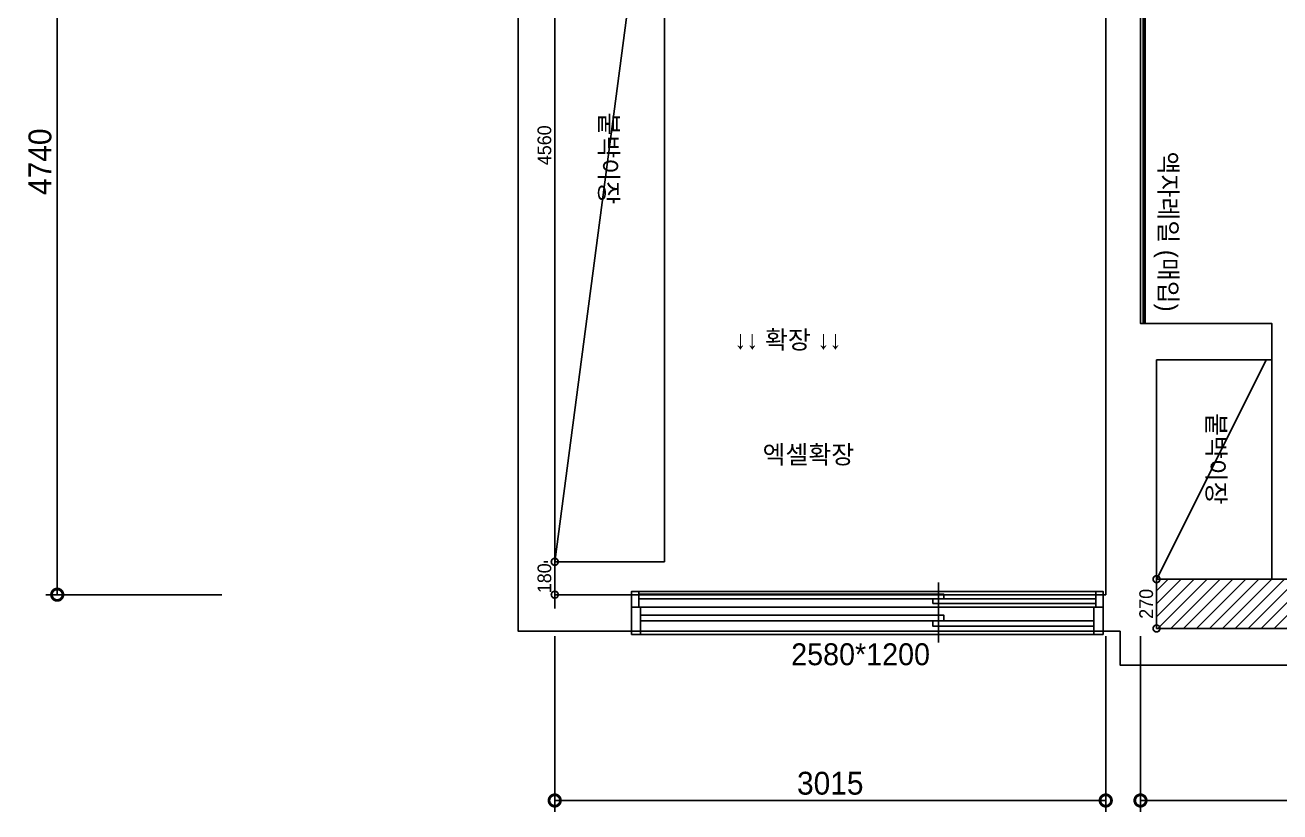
# Model space of a CAD drawing. Header units: millimetres. Extents: x 0 to 460316, y -63250 to 103204.
# Drawn here: x 111287 to 118153, y 55013 to 59320 of the extents above; entities that cross this region are included whole.
import ezdxf

# ---------------------------------------------------------------- set-up
doc = ezdxf.new("R2010")
doc.units = ezdxf.units.MM
doc.header["$LTSCALE"] = 25
doc.linetypes.add('HID', pattern=[2.5, 1.5, -1])
for name, color, linetype in [('0-ELC TEXT', 7, 'Continuous'), ('03-WAL NEW', 3, 'Continuous'), ('04-WIN', 4, 'Continuous'), ('06-FUR', 6, 'Continuous'), ('07-DIM WAL', 5, 'Continuous'), ('2-con', 2, 'Continuous'), ('3.기호.계단선', 30, 'Continuous')]:
    doc.layers.add(name, color=color, linetype=linetype)
doc.styles.add('스타일1', font='HY울릉도M.TTF')
doc.styles.add('코레일둥고', font='Korail_Round_Gothic_Medium.ttf')
doc.dimstyles.new('30', dxfattribs={"dimscale": 30, "dimtxt": 2.5, "dimasz": 2.5, "dimexe": 1.25, "dimexo": 2, "dimtad": 1, "dimdec": 0, "dimtxsty": '스타일1', "dimblk": 'DOTSMALL', "dimcen": 2.5, "dimclrd": 1, "dimclre": 1, "dimclrt": 7, "dimadec": 0, "dimazin": 0, "dimtfac": 1, "dimtdec": 0, "dimtix": 1, "dimtmove": 0, "dimatfit": 3, "dimldrblk": 'DOTSMALL', "dimfxl": 1.25, "dimarcsym": 0})
doc.dimstyles.new('50', dxfattribs={"dimscale": 50, "dimtxt": 2.5, "dimasz": 2.5, "dimexe": 1.25, "dimexo": 2, "dimtad": 1, "dimdec": 0, "dimtxsty": '스타일1', "dimblk": 'DOTSMALL', "dimcen": 2.5, "dimclrd": 1, "dimclre": 1, "dimclrt": 2, "dimadec": 0, "dimazin": 0, "dimtfac": 1, "dimtdec": 0, "dimtix": 1, "dimtmove": 0, "dimatfit": 3, "dimldrblk": 'DOTSMALL', "dimfxl": 1.25, "dimarcsym": 0})

# ---------------------------------------------------------------- blocks, each defined once
blk = doc.blocks.new('vudausewh')
at = {"layer": '04-WIN'}
blk.add_lwpolyline([(22839, -41859.6), (20259, -41859.6), (20259, -41659.6), (22839, -41659.6)], close=True, dxfattribs=at)
at = {"layer": '2-con'}
for points in [[(21924, -36719.6), (21924, -36919.6), (19839, -36919.6), (19839, -41659.6), (20259, -41659.6), (20259, -41859.6), (19639, -41859.6), (19639, -34384.6), (21474, -34384.6), (21474, -33757.6), (22094, -33757.6), (22094, -33957.6), (21674, -33957.6), (21674, -35954.6), (21474, -35954.6), (21474, -34554.6), (19874, -34554.6), (19874, -36719.6), (21924, -36719.6)], [(22854, -36719.6), (22854, -41659.6), (22839, -41659.6), (22839, -41859.6), (22932, -41859.6), (22932, -42044.6), (23852, -42044.6), (23852, -41844.6), (23132, -41844.6), (23132, -40374.6), (23762, -40374.6), (23762, -40174.6), (23044, -40174.6), (23044, -36719.6), (22854, -36719.6)]]:
    blk.add_lwpolyline(points, dxfattribs=at)
at = {"layer": '04-WIN', "style": '코레일둥고'}
blk.add_text('2580*1200', height=120, dxfattribs=at).set_placement((21132.7, -42045.7))
blk = doc.blocks.new('_DotSmall')
at = {"color": 0, "linetype": 'ByBlock', "const_width": 0.5}
blk.add_lwpolyline([(-0.0625, 0, 1), (0.0625, 0, 1)], format="xyb", close=True, dxfattribs=at)
blk = doc.blocks.new('*D208')
at = {"layer": '07-DIM WAL', "color": 1, "lineweight": -2}
for p, q in [((117390.3, 55975.7), (117390.3, 55013.2)), ((121908.3, 55699.7), (121908.3, 55013.2)), ((121908.3, 55075.7), (117390.3, 55075.7))]:
    blk.add_line(p, q, dxfattribs=at)
at = {"layer": 'Defpoints', "color": 0}
for p in [(117390.3, 56075.7), (121908.3, 55799.7), (117390.3, 55075.7)]:
    blk.add_point(p, dxfattribs=at)
at = {"layer": '07-DIM WAL', "color": 1, "lineweight": -2, "xscale": 125, "yscale": 125, "zscale": 125, "rotation": 180}
blk.add_blockref('_DotSmall', (117390.3, 55075.7), dxfattribs=at)
at = {"layer": '07-DIM WAL', "color": 1, "lineweight": -2, "xscale": 125, "yscale": 125, "zscale": 125}
blk.add_blockref('_DotSmall', (121908.3, 55075.7), dxfattribs=at)
at = {"layer": '07-DIM WAL', "color": 2, "insert": (119649.3, 55169.4), "char_height": 125, "attachment_point": 5, "style": '스타일1'}
blk.add_mtext('4518', dxfattribs=at)
blk = doc.blocks.new('*D209')
at = {"layer": '07-DIM WAL', "color": 1, "lineweight": -2}
for p, q in [((114185.3, 55975.7), (114185.3, 55013.2)), ((117200.3, 55975.7), (117200.3, 55013.2)), ((117200.3, 55075.7), (114185.3, 55075.7))]:
    blk.add_line(p, q, dxfattribs=at)
at = {"layer": 'Defpoints', "color": 0}
for p in [(114185.3, 56075.7), (117200.3, 56075.7), (114185.3, 55075.7)]:
    blk.add_point(p, dxfattribs=at)
at = {"layer": '07-DIM WAL', "color": 1, "lineweight": -2, "xscale": 125, "yscale": 125, "zscale": 125, "rotation": 180}
blk.add_blockref('_DotSmall', (114185.3, 55075.7), dxfattribs=at)
at = {"layer": '07-DIM WAL', "color": 1, "lineweight": -2, "xscale": 125, "yscale": 125, "zscale": 125}
blk.add_blockref('_DotSmall', (117200.3, 55075.7), dxfattribs=at)
at = {"layer": '07-DIM WAL', "color": 2, "insert": (115692.8, 55169.4), "char_height": 125, "attachment_point": 5, "style": '스타일1'}
blk.add_mtext('3015', dxfattribs=at)
blk = doc.blocks.new('*D210')
at = {"layer": '07-DIM WAL', "color": 1, "lineweight": -2}
for p, q in [((112362.8, 60942.2), (111400.3, 60942.2)), ((111462.8, 56202.2), (111462.8, 60942.2)), ((112362.8, 56202.2), (111400.3, 56202.2))]:
    blk.add_line(p, q, dxfattribs=at)
at = {"layer": 'Defpoints', "color": 0}
for p in [(111462.8, 60942.2), (112462.8, 60942.2), (112462.8, 56202.2)]:
    blk.add_point(p, dxfattribs=at)
at = {"layer": '07-DIM WAL', "color": 1, "lineweight": -2, "xscale": 125, "yscale": 125, "zscale": 125}
for p, rotation in [((111462.8, 60942.2), 90), ((111462.8, 56202.2), 270)]:
    blk.add_blockref('_DotSmall', p, dxfattribs=dict(at, rotation=rotation))
at = {"layer": '07-DIM WAL', "color": 2, "insert": (111369, 58572.2), "char_height": 125, "attachment_point": 5, "rotation": 90, "style": '스타일1'}
blk.add_mtext('4740', dxfattribs=at)
blk = doc.blocks.new('*D245')
at = {"layer": '07-DIM WAL', "color": 1, "lineweight": -2}
for p, q in [((114185.3, 56382.2), (114185.3, 56457.2)), ((114185.3, 56382.2), (114185.3, 56202.2)), ((114245.3, 56382.2), (114222.8, 56382.2)), ((114185.3, 56202.2), (114185.3, 56127.2)), ((114245.3, 56202.2), (114222.8, 56202.2))]:
    blk.add_line(p, q, dxfattribs=at)
at = {"layer": 'Defpoints', "color": 0}
for p in [(114185.3, 56382.2), (114185.3, 56202.2), (114185.3, 56202.2)]:
    blk.add_point(p, dxfattribs=at)
at = {"layer": '07-DIM WAL', "color": 1, "lineweight": -2, "xscale": 75, "yscale": 75, "zscale": 75}
for p, rotation in [((114185.3, 56382.2), 270), ((114185.3, 56202.2), 90)]:
    blk.add_blockref('_DotSmall', p, dxfattribs=dict(at, rotation=rotation))
at = {"layer": '07-DIM WAL', "color": 7, "insert": (114129, 56292.2), "char_height": 75, "attachment_point": 5, "rotation": 90, "style": '스타일1'}
blk.add_mtext('180', dxfattribs=at)
blk = doc.blocks.new('*D246')
at = {"layer": '07-DIM WAL', "color": 1, "lineweight": -2}
for p, q in [((114125.3, 60942.2), (114147.8, 60942.2)), ((114185.3, 56382.2), (114185.3, 60942.2)), ((114125.3, 56382.2), (114147.8, 56382.2))]:
    blk.add_line(p, q, dxfattribs=at)
at = {"layer": 'Defpoints', "color": 0}
for p in [(114185.3, 60942.2), (114185.3, 60942.2), (114185.3, 56382.2)]:
    blk.add_point(p, dxfattribs=at)
at = {"layer": '07-DIM WAL', "color": 1, "lineweight": -2, "xscale": 75, "yscale": 75, "zscale": 75}
for p, rotation in [((114185.3, 60942.2), 90), ((114185.3, 56382.2), 270)]:
    blk.add_blockref('_DotSmall', p, dxfattribs=dict(at, rotation=rotation))
at = {"layer": '07-DIM WAL', "color": 7, "insert": (114129, 58662.2), "char_height": 75, "attachment_point": 5, "rotation": 90, "style": '스타일1'}
blk.add_mtext('4560', dxfattribs=at)
blk = doc.blocks.new('*D276')
at = {"layer": '07-DIM WAL', "color": 1, "lineweight": -2}
for p, q in [((117478.3, 56287.2), (117478.3, 56017.2)), ((117538.3, 56287.2), (117515.8, 56287.2)), ((117538.3, 56017.2), (117515.8, 56017.2))]:
    blk.add_line(p, q, dxfattribs=at)
at = {"layer": 'Defpoints', "color": 0}
for p in [(117478.3, 56287.2), (117478.3, 56017.2), (117478.3, 56017.2)]:
    blk.add_point(p, dxfattribs=at)
at = {"layer": '07-DIM WAL', "color": 1, "lineweight": -2, "xscale": 75, "yscale": 75, "zscale": 75}
for p, rotation in [((117478.3, 56287.2), 90), ((117478.3, 56017.2), 270)]:
    blk.add_blockref('_DotSmall', p, dxfattribs=dict(at, rotation=rotation))
at = {"layer": '07-DIM WAL', "color": 7, "insert": (117422, 56152.2), "char_height": 75, "attachment_point": 5, "rotation": 90, "style": '스타일1'}
blk.add_mtext('270', dxfattribs=at)

msp = doc.modelspace()

# ---------------------------------------------------------------- hatches: boundary and pattern name
at = {"layer": '03-WAL NEW'}
h = msp.add_hatch(dxfattribs=at)
h.set_pattern_fill('_USER', color=256, scale=50, angle=45, pattern_type=0)
h.set_pattern_definition([(45, (94346.296, 97861.75), (-35.35534, 35.35534), [])])
h.paths.add_polyline_path([(117478.28, 56287.19), (118198.28, 56287.19), (118198.28, 56017.19), (117478.28, 56017.19)])

# ---------------------------------------------------------------- linework, layer by layer
msp.add_lwpolyline([(117478.28, 56287.19), (118198.28, 56287.19), (118198.28, 56017.19), (117478.28, 56017.19)], close=True, dxfattribs=at)
at = {"layer": '04-WIN'}
for p, q in [((116284.71, 55939.69), (116284.71, 56269.69)), ((114645.28, 56219.69), (117145.28, 56219.69)), ((114645.28, 56134.69), (114605.28, 56134.69)), ((114655.28, 56134.69), (117135.28, 56134.69)), ((117145.28, 56134.69), (117185.28, 56134.69)), ((114664.26, 55984.69), (114655.28, 55984.69)), ((114655.28, 55984.69), (117135.28, 55984.69)), ((117126.3, 55984.69), (117135.28, 55984.69))]:
    msp.add_line(p, q, dxfattribs=at)
for points in [[(114605.28, 56219.69), (114645.28, 56219.69), (114645.28, 56134.69), (114655.28, 56134.69), (114655.28, 55984.69), (114605.28, 55984.69), (114605.28, 56034.69)], [(114645.28, 56179.69), (116314.71, 56179.69), (116314.71, 56204.69), (114645.28, 56204.69)], [(117145.28, 56179.69), (116254.71, 56179.69), (116254.71, 56154.69), (117145.28, 56154.69)], [(117185.28, 56219.69), (117145.28, 56219.69), (117145.28, 56134.69), (117135.28, 56134.69), (117135.28, 55984.69), (117185.28, 55984.69), (117185.28, 56034.69)], [(114655.28, 56059.69), (116314.71, 56059.69), (116314.71, 56089.69), (114655.28, 56089.69)], [(117135.28, 56059.69), (116254.71, 56059.69), (116254.71, 56029.69), (117135.28, 56029.69)]]:
    msp.add_lwpolyline(points, dxfattribs=at)
msp.add_lwpolyline([(117185.28, 55984.69), (114605.28, 55984.69), (114605.28, 56219.69), (117185.28, 56219.69)], close=True, dxfattribs=at)
at = {"layer": '06-FUR'}
msp.add_line((117480.76, 56291.16), (118077.45, 57487.19), dxfattribs=at)
msp.add_lwpolyline([(114185.28, 56382.19), (114785.28, 56382.19), (114785.28, 60942.19), (114185.28, 60942.19), (114185.28, 56382.19), (114785.28, 60942.19)], dxfattribs=at)
msp.add_lwpolyline([(118108.28, 57487.19), (117478.28, 57487.19), (117478.28, 56287.19), (118108.28, 56287.19)], close=True, dxfattribs=at)
at = {"layer": '3.기호.계단선', "color": 140, "linetype": 'HID', "const_width": 20}
msp.add_lwpolyline([(117410.28, 61142.19), (117410.28, 57687.19)], dxfattribs=at)

# ---------------------------------------------------------------- block references
msp.add_blockref('vudausewh', (94346.3, 97861.75))

# ---------------------------------------------------------------- texts
at = {"layer": '0-ELC TEXT', "style": '코레일둥고'}
for p in [(114430.81, 58841.93), (117755.36, 57197.07)]:
    msp.add_text('붙박이장', height=100, rotation=270, dxfattribs=at).set_placement(p)
at = {"layer": '3.기호.계단선', "color": 140, "linetype": 'HID', "style": '코레일둥고'}
msp.add_text('액자레일 (매입)', height=100, rotation=270, dxfattribs=at).set_placement((117492.72, 58627.97))
at = {"layer": '3.기호.계단선', "style": '코레일둥고'}
for s, p in [('↓↓ 확장 ↓↓', (115168.21, 57548.09)), ('엑셀확장', (115322.18, 56919.4))]:
    msp.add_text(s, height=100, dxfattribs=at).set_placement(p)

# ---------------------------------------------------------------- dimensions: what is measured, and where the dimension line sits
at = {"layer": '07-DIM WAL'}
for base, p1, p2, dimstyle, picture, middle in [((111462.78, 60942.19), (112462.78, 56202.19), (112462.78, 60942.19), '50', '*D210', (111369.03, 58572.19)), ((114185.28, 60942.19), (114185.28, 56382.19), (114185.28, 60942.19), '30', '*D246', (114129.03, 58662.19)), ((114185.28, 56202.19), (114185.28, 56382.19), (114185.28, 56202.19), '30', '*D245', (114129.03, 56292.19)), ((117478.28, 56017.19), (117478.28, 56287.19), (117478.28, 56017.19), '30', '*D276', (117422.03, 56152.19))]:
    dim = msp.add_linear_dim(base=base, p1=p1, p2=p2, angle=90, dimstyle=dimstyle, dxfattribs=at)
    dim.commit()
    dim.dimension.update_dxf_attribs({"geometry": picture, "text_midpoint": middle})
for base, p1, p2, picture, middle in [((114185.28, 55075.69), (117200.28, 56075.69), (114185.28, 56075.69), '*D209', (115692.78, 55169.44)), ((117390.28, 55075.69), (121908.28, 55799.69), (117390.28, 56075.69), '*D208', (119649.28, 55169.44))]:
    dim = msp.add_linear_dim(base=base, p1=p1, p2=p2, dimstyle='50', dxfattribs=at)
    dim.commit()
    dim.dimension.update_dxf_attribs({"geometry": picture, "text_midpoint": middle})

doc.saveas('drawing.dxf')
